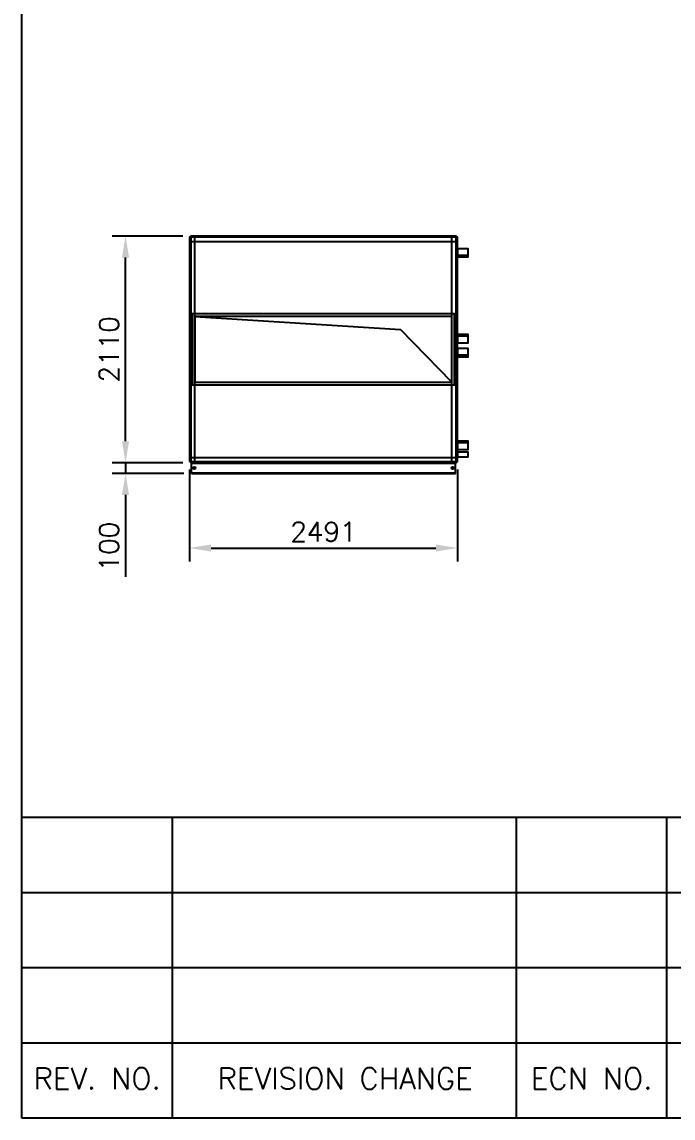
# Model space of a CAD drawing. Header units: millimetres. Extents: x -7350 to 21750, y -6100 to 14306.
# Drawn here: x -7350 to -1293, y -6100 to 4103 of the extents above; entities that cross this region are included whole.
import ezdxf
from ezdxf.enums import TextEntityAlignment as Align

# ---------------------------------------------------------------- set-up
doc = ezdxf.new("R2010")
doc.units = ezdxf.units.MM
for name, color, linetype in [('Dim', 1, 'Continuous'), ('McFlang', 7, 'Continuous'), ('McFrame', 7, 'Continuous')]:
    doc.layers.add(name, color=color, linetype=linetype)
doc.layers.add('OBJECT', color=7, linetype='Continuous', lineweight=25)
doc.styles.add('ROMANS', font='romans.shx')
doc.dimstyles.new('McDim', dxfattribs={"dimscale": 100, "dimtxt": 1.8, "dimasz": 2, "dimexe": 1.25, "dimexo": 0.625, "dimtad": 1, "dimdec": 1, "dimdsep": 46, "dimtxsty": 'ROMANS', "dimcen": 2.5, "dimadec": 0, "dimazin": 0, "dimtfac": 1, "dimtmove": 0, "dimatfit": 1, "dimfxl": 0, "dimarcsym": 0})

# ---------------------------------------------------------------- blocks, each defined once
blk = doc.blocks.new('*D50')
at = {"layer": 'Defpoints', "color": 0}
for p in [(-5791, 0), (-3300, 0), (-3300, -794)]:
    blk.add_point(p, dxfattribs=at)
at = {"layer": 'Dim', "color": 0, "lineweight": -2}
for p, q in [((-5791, -62), (-5791, -919)), ((-3300, -62), (-3300, -919)), ((-5591, -794), (-3500, -794))]:
    blk.add_line(p, q, dxfattribs=at)
at = {"layer": 'Dim', "color": 0}
for points in [[(-5591, -761), (-5591, -827), (-5791, -794)], [(-3500, -761), (-3500, -827), (-3300, -794)]]:
    blk.add_solid(points, dxfattribs=at)
at = {"layer": 'Dim', "color": 0, "insert": (-4546, -642), "char_height": 180, "attachment_point": 5, "style": 'ROMANS'}
blk.add_mtext('2491', dxfattribs=at)
blk = doc.blocks.new('*D51')
at = {"layer": 'Defpoints', "color": 0}
for p in [(-6387, 2110), (-5791, 2110), (-5791, 0)]:
    blk.add_point(p, dxfattribs=at)
at = {"layer": 'Dim', "color": 0, "lineweight": -2}
for p, q in [((-5854, 2110), (-6512, 2110)), ((-6387, 200), (-6387, 1910)), ((-5854, 0), (-6512, 0))]:
    blk.add_line(p, q, dxfattribs=at)
at = {"layer": 'Dim', "color": 0}
for points in [[(-6420, 1910), (-6354, 1910), (-6387, 2110)], [(-6420, 200), (-6354, 200), (-6387, 0)]]:
    blk.add_solid(points, dxfattribs=at)
at = {"layer": 'Dim', "color": 0, "insert": (-6540, 1055), "char_height": 180, "attachment_point": 5, "rotation": 90, "style": 'ROMANS'}
blk.add_mtext('2110', dxfattribs=at)
blk = doc.blocks.new('*D52')
at = {"layer": 'Defpoints', "color": 0}
for p in [(-5791, 0), (-6387, -100), (-5781, -100)]:
    blk.add_point(p, dxfattribs=at)
at = {"layer": 'Dim', "color": 0, "lineweight": -2}
for p, q in [((-6387, 200), (-6387, 400)), ((-5854, 0), (-6512, 0)), ((-6387, 0), (-6387, -100)), ((-5844, -100), (-6512, -100)), ((-6387, -300), (-6387, -1062))]:
    blk.add_line(p, q, dxfattribs=at)
at = {"layer": 'Dim', "color": 0}
for points in [[(-6420, 200), (-6354, 200), (-6387, 0)], [(-6420, -300), (-6354, -300), (-6387, -100)]]:
    blk.add_solid(points, dxfattribs=at)
at = {"layer": 'Dim', "color": 0, "insert": (-6540, -781), "char_height": 180, "attachment_point": 5, "rotation": 90, "style": 'ROMANS'}
blk.add_mtext('100', dxfattribs=at)

msp = doc.modelspace()

# ---------------------------------------------------------------- linework, layer by layer
for points in [[(-3300, 1915.6), (-3200, 1915.6), (-3200, 1991.6), (-3300, 1991.6)], [(-3300, 1931.6), (-3200, 1931.6), (-3200, 1991.6), (-3300, 1991.6)], [(-3300, 1931.6), (-3200, 1931.6), (-3200, 1991.6), (-3300, 1991.6)], [(-3300, 1116.4), (-3200, 1116.4), (-3200, 1192.4), (-3300, 1192.4)], [(-3300, 1116.4), (-3200, 1116.4), (-3200, 1176.4), (-3300, 1176.4)], [(-3300, 1116.4), (-3200, 1116.4), (-3200, 1176.4), (-3300, 1176.4)], [(-3300, 986.6), (-3200, 986.6), (-3200, 1062.6), (-3300, 1062.6)], [(-3300, 1002.6), (-3200, 1002.6), (-3200, 1062.6), (-3300, 1062.6)], [(-3300, 1002.6), (-3200, 1002.6), (-3200, 1062.6), (-3300, 1062.6)], [(-3300, 123.9), (-3200, 123.9), (-3200, 199.9), (-3300, 199.9)], [(-3300, 123.9), (-3200, 123.9), (-3200, 183.9), (-3300, 183.9)], [(-3300, 123.9), (-3200, 123.9), (-3200, 183.9), (-3300, 183.9)], [(-3300, 55.3), (-3200, 55.3), (-3200, 97.3), (-3300, 97.3)], [(-3300, 55.3), (-3200, 55.3), (-3200, 97.3), (-3300, 97.3)]]:
    msp.add_lwpolyline(points, close=True)
at = {"layer": 'McFlang'}
for p in [(-5741, 1361.5), (-3350, 748.5)]:
    msp.add_line(p, (-3828.2, 1238.9), dxfattribs=at)
for points in [[(-5766, 723.5), (-3325, 723.5), (-3325, 1386.5), (-5766, 1386.5)], [(-5741, 748.5), (-3350, 748.5), (-3350, 1361.5), (-5741, 1361.5)]]:
    msp.add_lwpolyline(points, close=True, dxfattribs=at)
at = {"layer": 'McFrame', "color": 5}
for p, q in [((-5791, 2060), (-3300, 2060)), ((-5741, 12), (-5741, 2098)), ((-3350, 12), (-3350, 2098)), ((-5791, 50), (-3300, 50))]:
    msp.add_line(p, q, dxfattribs=at)
at = {"layer": 'McFrame'}
for p, q in [((-5774, 0), (-3317, 0)), ((-5774, -100), (-5774, 0)), ((-3317, -100), (-3317, 0)), ((-5774, -5.3), (-3317, -5.3)), ((-5774, -94.7), (-3317, -94.7)), ((-5774, -100), (-3317, -100))]:
    msp.add_line(p, q, dxfattribs=at)
for points in [[(-5791, 12), (-3300, 12), (-3300, 2098), (-5791, 2098)], [(-5779, 0), (-3312, 0), (-3312, 2110), (-5779, 2110)]]:
    msp.add_lwpolyline(points, close=True, dxfattribs=at)
for centre in [(-5747, -50), (-3344, -50)]:
    msp.add_circle(centre, 11, dxfattribs=at)
at = {"layer": 'OBJECT'}
for p, q in [((-7350.5, -3300), (21749.5, -3300)), ((-5950.5, -6100), (-5950.5, -3300)), ((-2750.5, -6100), (-2750.5, -3300)), ((-1350.5, -6100), (-1350.5, -3300)), ((-7350.5, -4000), (1049.5, -4000)), ((-7350.5, -4700), (1049.5, -4700)), ((-7350.5, -5400), (4199.5, -5400))]:
    msp.add_line(p, q, dxfattribs=at)
msp.add_lwpolyline([(-7350.5, -6100), (-7350.5, 14300), (21749.5, 14300), (21749.5, -6100)], close=True, dxfattribs=at)

# ---------------------------------------------------------------- texts
at = {"layer": 'OBJECT', "style": 'ROMANS'}
for s, p in [('REV. NO.', (-6650.5, -5732.24)), ('REVISION CHANGE', (-4343.32, -5732.24)), ('ECN NO.', (-2050.5, -5732.24))]:
    msp.add_text(s, height=200, dxfattribs=at).set_placement(p, align=Align.MIDDLE)

# ---------------------------------------------------------------- dimensions: what is measured, and where the dimension line sits
at = {"layer": 'Dim'}
for base, p2, picture, middle in [((-6387, 2110), (-5791, 2110), '*D51', (-6539.5, 1055)), ((-6387, -100), (-5781, -100), '*D52', (-6539.5, -781.07))]:
    dim = msp.add_linear_dim(base=base, p1=(-5791, 0), p2=p2, angle=90, dimstyle='McDim', dxfattribs=at)
    dim.commit()
    dim.dimension.update_dxf_attribs({"geometry": picture, "text_midpoint": middle})
dim = msp.add_linear_dim(base=(-3300, -794), p1=(-5791, 0), p2=(-3300, 0), dimstyle='McDim', dxfattribs=at)
dim.commit()
dim.dimension.update_dxf_attribs({"geometry": '*D50', "text_midpoint": (-4545.5, -641.5)})

doc.saveas('drawing.dxf')
